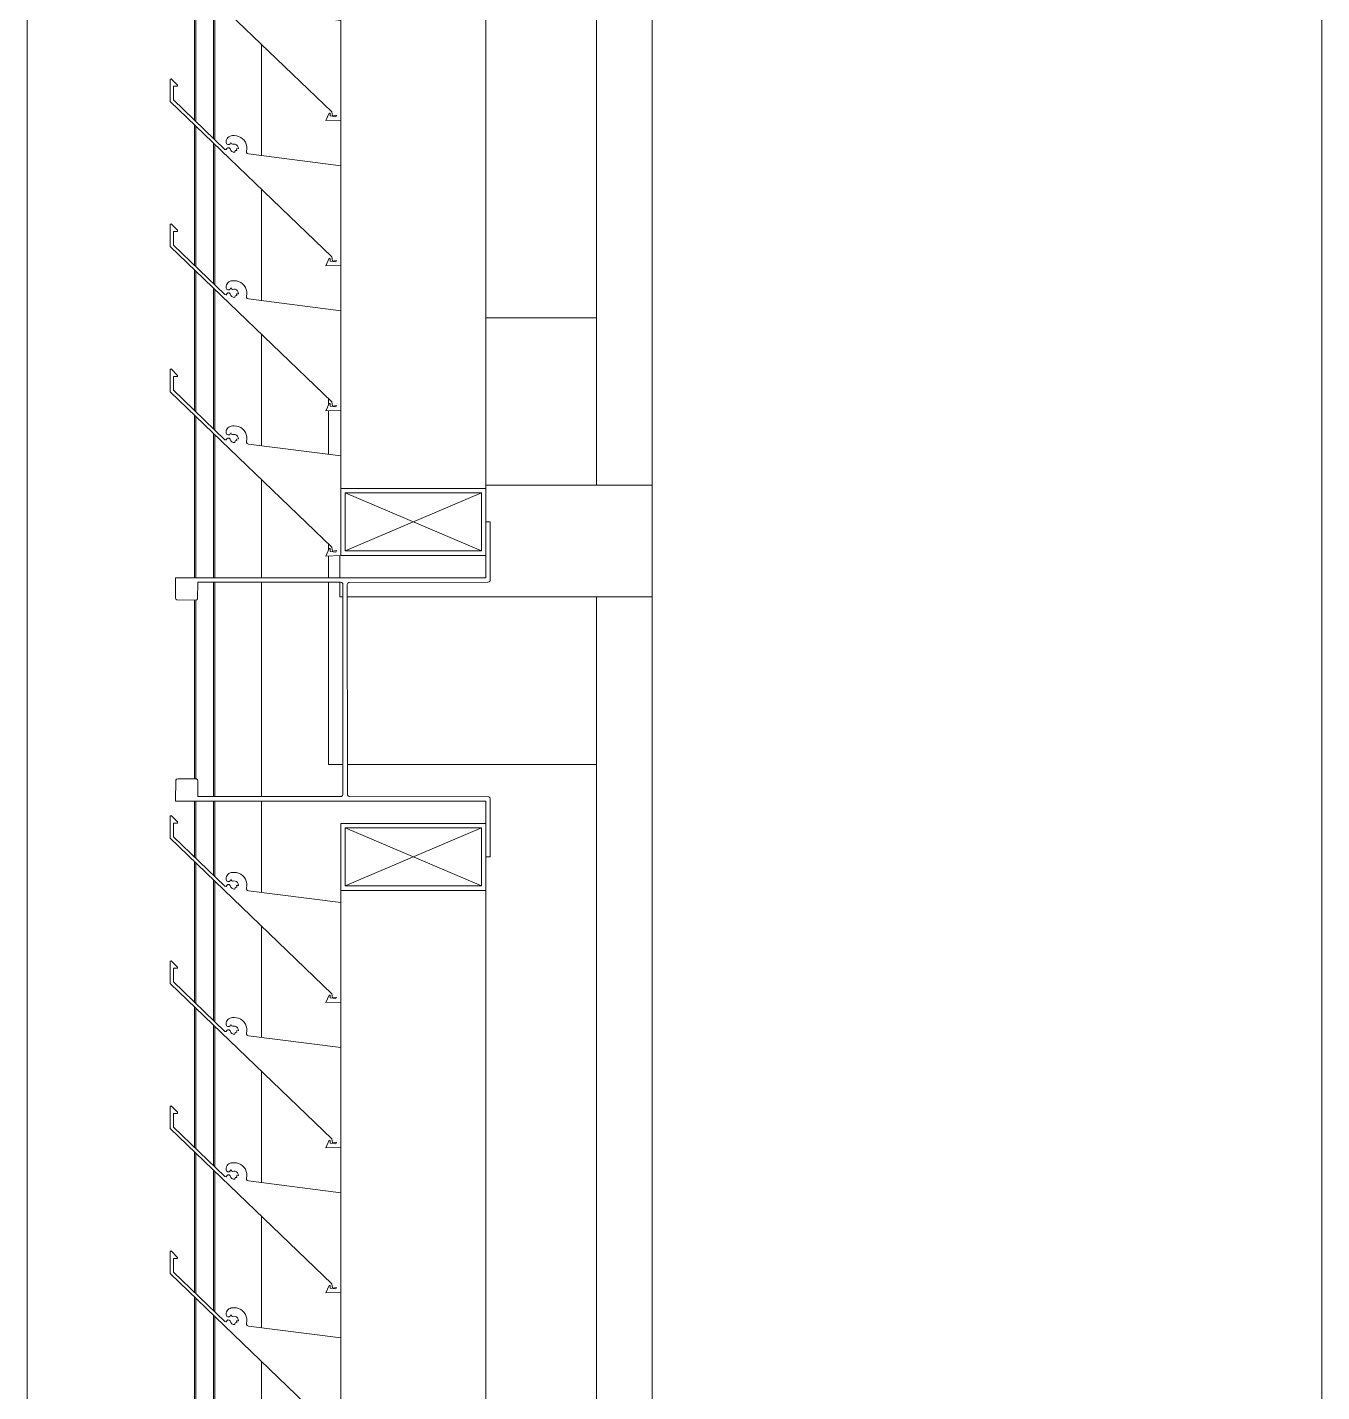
# Model space of a CAD drawing. Header units: millimetres. Extents: x -220592 to 404889, y -217665 to 38245.
# Drawn here: x 7563.93 to 7569.73, y -48119.7 to -48113.59 of the extents above; entities that cross this region are included whole.
import ezdxf

# ---------------------------------------------------------------- set-up
doc = ezdxf.new("R2010")
doc.units = ezdxf.units.MM
doc.linetypes.add('XKITLINE00', pattern=[0])
doc.layers.add('000 - 0_HIDE_OBJ_FRAMING_DEF_SUB_1', color=7, linetype='Continuous')
doc.layers.add('Part', color=7, linetype='Continuous', lineweight=0)

# ---------------------------------------------------------------- blocks, each defined once
blk = doc.blocks.new('*A13531')
at = {"layer": '000 - 0_HIDE_OBJ_FRAMING_DEF_SUB_1', "color": 7, "linetype": 'XKITLINE00', "lineweight": 0}
for p, q in [((-170.913334, 67.570805), (-170.913334, 99.680387)), ((-167.913334, 70.570805), (-167.913334, 99.420018))]:
    blk.add_line(p, q, dxfattribs=at)
blk = doc.blocks.new('*A13544')
at = {"layer": '000 - 0_HIDE_OBJ_FRAMING_DEF_SUB_1', "color": 7, "linetype": 'XKITLINE00', "lineweight": 0}
for p, q in [((-173.697937, 100.088511), (-173.697937, 100.188511)), ((-173.633058, 100.088511), (-173.633058, 100.188511)), ((-173.562852, 100.088511), (-173.562852, 100.188511)), ((-172.87913, 100.024479), (-172.87913, 100.188511)), ((-172.873025, 100.018628), (-172.873025, 100.188511)), ((-173.713199, 87.288511), (-173.713199, 100.088511)), ((-173.713199, 100.088511), (-172.967818, 100.088511)), ((-172.964598, 99.456391), (-172.964598, 100.08542)), ((-172.958493, 99.45054), (-172.958493, 100.079558)), ((-172.87913, 99.374479), (-172.87913, 100.003355)), ((-172.873025, 99.368628), (-172.873025, 99.997493)), ((-172.964598, 98.806391), (-172.964598, 99.43542)), ((-172.958493, 98.80054), (-172.958493, 99.429558)), ((-172.87913, 98.724479), (-172.87913, 99.353355)), ((-172.873025, 98.718628), (-172.873025, 99.347493)), ((-172.964598, 98.156391), (-172.964598, 98.78542)), ((-172.958493, 98.15054), (-172.958493, 98.779558)), ((-172.87913, 98.074479), (-172.87913, 98.703355)), ((-172.873025, 98.068628), (-172.873025, 98.697493)), ((-172.964598, 97.506391), (-172.964598, 98.13542)), ((-172.958493, 97.50054), (-172.958493, 98.129558)), ((-172.87913, 97.424479), (-172.87913, 98.053355)), ((-172.873025, 97.418628), (-172.873025, 98.047493)), ((-172.964598, 96.856391), (-172.964598, 97.48542)), ((-172.958493, 96.85054), (-172.958493, 97.479558)), ((-172.87913, 96.774479), (-172.87913, 97.403355)), ((-172.873025, 96.768628), (-172.873025, 97.397493)), ((-172.964598, 96.206391), (-172.964598, 96.83542)), ((-172.958493, 96.20054), (-172.958493, 96.829558)), ((-172.87913, 96.124479), (-172.87913, 96.753355)), ((-172.873025, 96.118628), (-172.873025, 96.747493)), ((-172.964598, 95.556391), (-172.964598, 96.18542)), ((-172.958493, 95.55054), (-172.958493, 96.179558)), ((-172.87913, 95.474479), (-172.87913, 96.103355)), ((-172.873025, 95.468628), (-172.873025, 96.097493)), ((-172.964598, 94.906391), (-172.964598, 95.53542)), ((-172.958493, 94.90054), (-172.958493, 95.529558)), ((-172.87913, 94.824479), (-172.87913, 95.453355)), ((-172.873025, 94.818628), (-172.873025, 95.447493)), ((-172.964598, 94.156152), (-172.964598, 94.88542)), ((-172.958493, 94.156153), (-172.958493, 94.879558)), ((-172.87913, 94.156167), (-172.87913, 94.803355)), ((-172.873025, 94.156168), (-172.873025, 94.797493)), ((-172.87913, 93.176249), (-172.87913, 94.136167)), ((-172.873025, 93.176258), (-172.873025, 94.136168)), ((-172.964598, 93.255476), (-172.964598, 94.056201)), ((-172.958493, 93.255422), (-172.958493, 94.056147)), ((-172.964598, 92.906391), (-172.964598, 93.156152)), ((-172.958493, 92.90054), (-172.958493, 93.156153)), ((-172.87913, 92.824479), (-172.87913, 93.156167)), ((-172.873025, 92.818628), (-172.873025, 93.156168)), ((-172.964598, 92.256391), (-172.964598, 92.88542)), ((-172.958493, 92.25054), (-172.958493, 92.879558)), ((-172.87913, 92.174479), (-172.87913, 92.803355)), ((-172.873025, 92.168628), (-172.873025, 92.797493)), ((-172.964598, 91.606391), (-172.964598, 92.23542)), ((-172.958493, 91.60054), (-172.958493, 92.229558)), ((-172.87913, 91.524479), (-172.87913, 92.153355)), ((-172.873025, 91.518628), (-172.873025, 92.147493)), ((-172.964598, 90.956391), (-172.964598, 91.58542)), ((-172.958493, 90.95054), (-172.958493, 91.579558)), ((-172.87913, 90.874479), (-172.87913, 91.503355)), ((-172.873025, 90.868628), (-172.873025, 91.497493)), ((-172.964598, 90.306391), (-172.964598, 90.93542)), ((-172.958493, 90.30054), (-172.958493, 90.929558)), ((-172.87913, 90.224479), (-172.87913, 90.853355)), ((-172.873025, 90.218628), (-172.873025, 90.847493)), ((-172.964598, 89.656391), (-172.964598, 90.28542)), ((-172.958493, 89.65054), (-172.958493, 90.279558)), ((-172.87913, 89.574479), (-172.87913, 90.203355)), ((-172.873025, 89.568628), (-172.873025, 90.197493)), ((-172.964598, 89.006391), (-172.964598, 89.63542)), ((-172.958493, 89.00054), (-172.958493, 89.629558)), ((-172.87913, 88.924479), (-172.87913, 89.553355)), ((-172.873025, 88.918628), (-172.873025, 89.547493)), ((-172.964598, 88.356391), (-172.964598, 88.98542)), ((-172.958493, 88.35054), (-172.958493, 88.979558)), ((-172.87913, 88.274479), (-172.87913, 88.903355)), ((-172.873025, 88.268628), (-172.873025, 88.897493)), ((-172.964598, 87.706391), (-172.964598, 88.33542)), ((-172.958493, 87.70054), (-172.958493, 88.329558)), ((-172.87913, 87.624479), (-172.87913, 88.253355)), ((-172.873025, 87.618628), (-172.873025, 88.247493)), ((-172.964598, 87.288511), (-172.964598, 87.68542)), ((-172.958493, 87.288511), (-172.958493, 87.679558)), ((-172.87913, 87.188511), (-172.87913, 87.603355)), ((-172.873025, 87.188511), (-172.873025, 87.597493)), ((-172.958493, 87.288511), (-173.713199, 87.288511)), ((-173.697937, 87.188511), (-173.697937, 87.288511)), ((-173.633058, 87.188511), (-173.633058, 87.288511)), ((-173.562852, 87.188511), (-173.562852, 87.288511))]:
    blk.add_line(p, q, dxfattribs=at)
blk = doc.blocks.new('*A13545')
at = {"layer": 'Part', "color": 7, "linetype": 'XKITLINE00', "lineweight": 0}
for p, q in [((-171.658652, 99.730736), (-171.658652, 99.776161)), ((-171.658652, 99.603111), (-171.658652, 99.669023)), ((-171.658652, 94.556275), (-171.658652, 99.581115)), ((-172.308652, 99.251982), (-172.308652, 99.456279)), ((-172.308652, 98.601982), (-172.308652, 98.806279)), ((-172.308652, 97.951982), (-172.308652, 98.156279)), ((-172.308652, 97.301982), (-172.308652, 97.506279)), ((-172.308652, 96.651982), (-172.308652, 96.856279)), ((-172.308652, 96.001982), (-172.308652, 96.206279)), ((-172.308652, 95.351982), (-172.308652, 95.556279)), ((-172.308652, 94.701982), (-172.308652, 94.906279))]:
    blk.add_line(p, q, dxfattribs=at)
blk = doc.blocks.new('*A13720')
at = {"layer": 'Part', "color": 7, "linetype": 'XKITLINE00', "lineweight": 0}
for p, q in [((-171.163349, 94.570764), (-171.163349, 97.320764)), ((-172.663349, 96.047415), (-172.663349, 96.546167)), ((-172.663349, 95.397415), (-172.663349, 95.896167)), ((-172.663349, 94.747415), (-172.663349, 95.246167)), ((-172.663349, 94.156204), (-172.663349, 94.596167)), ((-172.663349, 93.176542), (-172.663349, 94.136204)), ((-171.163349, 87.188511), (-171.163349, 94.070764)), ((-172.663349, 92.747415), (-172.663349, 93.156204)), ((-172.663349, 92.097415), (-172.663349, 92.596167)), ((-172.663349, 91.447415), (-172.663349, 91.946167)), ((-172.663349, 90.797415), (-172.663349, 91.296167)), ((-172.663349, 90.147415), (-172.663349, 90.646167))]:
    blk.add_line(p, q, dxfattribs=at)
blk = doc.blocks.new('*A13721')
at = {"layer": 'Part', "color": 7, "linetype": 'XKITLINE00', "lineweight": 0}
for p, q in [((-173.072824, 95.089018), (-173.073377, 94.989867)), ((-173.068143, 95.091486), (-173.072824, 95.089018)), ((-173.039494, 95.062598), (-173.068143, 95.091486)), ((-173.058341, 94.996233), (-173.057999, 95.05758)), ((-173.057999, 95.05758), (-173.040579, 95.057677)), ((-173.040579, 95.057677), (-173.039494, 95.062598)), ((-173.073377, 94.989867), (-172.348255, 94.293621)), ((-172.827326, 94.774831), (-173.058341, 94.996233)), ((-172.822163, 94.812893), (-172.822659, 94.805123)), ((-172.822659, 94.805123), (-172.820019, 94.799649)), ((-172.820428, 94.818389), (-172.822163, 94.812893)), ((-172.817674, 94.823452), (-172.820428, 94.818389)), ((-172.820019, 94.799649), (-172.814875, 94.796412)), ((-172.814048, 94.78222), (-172.818512, 94.778366)), ((-172.814002, 94.827895), (-172.817674, 94.823452)), ((-172.814875, 94.796412), (-172.808797, 94.7964)), ((-172.808154, 94.782014), (-172.814048, 94.78222)), ((-172.809549, 94.831553), (-172.814002, 94.827895)), ((-172.804479, 94.834293), (-172.809549, 94.831553)), ((-172.808797, 94.7964), (-172.803641, 94.799618)), ((-172.803971, 94.777857), (-172.808154, 94.782014)), ((-172.798978, 94.836012), (-172.804479, 94.834293)), ((-172.803641, 94.799618), (-172.800699, 94.80509)), ((-172.800699, 94.80509), (-172.798669, 94.800109)), ((-172.79325, 94.836648), (-172.798978, 94.836012)), ((-172.798669, 94.800109), (-172.793858, 94.797702)), ((-172.793858, 94.797702), (-172.78794, 94.798607)), ((-172.786451, 94.836746), (-172.79325, 94.836648)), ((-172.78794, 94.798607), (-172.78144, 94.798263)), ((-172.776238, 94.835961), (-172.786451, 94.836746)), ((-172.78144, 94.798263), (-172.775472, 94.795665)), ((-172.766337, 94.833338), (-172.776238, 94.835961)), ((-172.775472, 94.795665), (-172.77079, 94.791143)), ((-172.77079, 94.791143), (-172.767988, 94.785269)), ((-172.767988, 94.785269), (-172.767418, 94.778785)), ((-172.757074, 94.828965), (-172.766337, 94.833338)), ((-172.748758, 94.822986), (-172.757074, 94.828965)), ((-172.741662, 94.8156), (-172.748758, 94.822986)), ((-172.736022, 94.80705), (-172.741662, 94.8156)), ((-172.732024, 94.79762), (-172.736022, 94.80705)), ((-172.729801, 94.787621), (-172.732024, 94.79762)), ((-172.729426, 94.777385), (-172.729801, 94.787621)), ((-172.822166, 94.773739), (-172.827326, 94.774831)), ((-172.818512, 94.778366), (-172.822166, 94.773739)), ((-172.800857, 94.770283), (-172.803971, 94.777857)), ((-172.79619, 94.765497), (-172.800857, 94.770283)), ((-172.790114, 94.762707), (-172.79619, 94.765497)), ((-172.783442, 94.762284), (-172.790114, 94.762707)), ((-172.78112, 94.769675), (-172.783442, 94.762284)), ((-172.773955, 94.770619), (-172.78112, 94.769675)), ((-172.767418, 94.778785), (-172.775124, 94.777679)), ((-172.775124, 94.777679), (-172.773955, 94.770619)), ((-172.730912, 94.767251), (-172.729426, 94.777385)), ((-172.730672, 94.761728), (-172.730912, 94.767251)), ((-172.727536, 94.757177), (-172.730672, 94.761728)), ((-172.722461, 94.754987), (-172.727536, 94.757177)), ((-172.308455, 94.701957), (-172.722461, 94.754987)), ((-172.308462, 94.256287), (-172.308455, 94.701957)), ((-172.348255, 94.293621), (-172.345358, 94.275078)), ((-172.360613, 94.287152), (-172.376148, 94.253665)), ((-172.376148, 94.253665), (-172.308462, 94.256287)), ((-172.35549, 94.28674), (-172.360613, 94.287152)), ((-172.355361, 94.274549), (-172.35549, 94.28674)), ((-172.355361, 94.274549), (-172.330378, 94.271409)), ((-172.345358, 94.275078), (-172.328342, 94.277982)), ((-172.328342, 94.277982), (-172.330378, 94.271409))]:
    blk.add_line(p, q, dxfattribs=at)
blk = doc.blocks.new('*A13722')
at = {"layer": 'Part', "color": 7, "linetype": 'XKITLINE00', "lineweight": 0}
for p, q in [((-173.072824, 95.739018), (-173.073377, 95.639867)), ((-173.068143, 95.741486), (-173.072824, 95.739018)), ((-173.039494, 95.712598), (-173.068143, 95.741486)), ((-173.058341, 95.646233), (-173.057999, 95.70758)), ((-173.057999, 95.70758), (-173.040579, 95.707677)), ((-173.040579, 95.707677), (-173.039494, 95.712598)), ((-173.073377, 95.639867), (-172.348255, 94.943621)), ((-172.827326, 95.424831), (-173.058341, 95.646233)), ((-172.822163, 95.462893), (-172.822659, 95.455123)), ((-172.822659, 95.455123), (-172.820019, 95.449649)), ((-172.820428, 95.468389), (-172.822163, 95.462893)), ((-172.817674, 95.473452), (-172.820428, 95.468389)), ((-172.814002, 95.477895), (-172.817674, 95.473452)), ((-172.809549, 95.481553), (-172.814002, 95.477895)), ((-172.804479, 95.484293), (-172.809549, 95.481553)), ((-172.798978, 95.486012), (-172.804479, 95.484293)), ((-172.803641, 95.449618), (-172.800699, 95.45509)), ((-172.800699, 95.45509), (-172.798669, 95.450109)), ((-172.79325, 95.486648), (-172.798978, 95.486012)), ((-172.786451, 95.486746), (-172.79325, 95.486648)), ((-172.776238, 95.485961), (-172.786451, 95.486746)), ((-172.766337, 95.483338), (-172.776238, 95.485961)), ((-172.757074, 95.478965), (-172.766337, 95.483338)), ((-172.748758, 95.472986), (-172.757074, 95.478965)), ((-172.741662, 95.4656), (-172.748758, 95.472986)), ((-172.736022, 95.45705), (-172.741662, 95.4656)), ((-172.732024, 95.44762), (-172.736022, 95.45705)), ((-172.822166, 95.423739), (-172.827326, 95.424831)), ((-172.818512, 95.428366), (-172.822166, 95.423739)), ((-172.820019, 95.449649), (-172.814875, 95.446412)), ((-172.814048, 95.43222), (-172.818512, 95.428366)), ((-172.814875, 95.446412), (-172.808797, 95.4464)), ((-172.808154, 95.432014), (-172.814048, 95.43222)), ((-172.808797, 95.4464), (-172.803641, 95.449618)), ((-172.803971, 95.427857), (-172.808154, 95.432014)), ((-172.800857, 95.420283), (-172.803971, 95.427857)), ((-172.79619, 95.415497), (-172.800857, 95.420283)), ((-172.798669, 95.450109), (-172.793858, 95.447702)), ((-172.790114, 95.412707), (-172.79619, 95.415497)), ((-172.793858, 95.447702), (-172.78794, 95.448607)), ((-172.783442, 95.412284), (-172.790114, 95.412707)), ((-172.78794, 95.448607), (-172.78144, 95.448263)), ((-172.78112, 95.419675), (-172.783442, 95.412284)), ((-172.78144, 95.448263), (-172.775472, 95.445665)), ((-172.773955, 95.420619), (-172.78112, 95.419675)), ((-172.775472, 95.445665), (-172.77079, 95.441143)), ((-172.767418, 95.428785), (-172.775124, 95.427679)), ((-172.775124, 95.427679), (-172.773955, 95.420619)), ((-172.77079, 95.441143), (-172.767988, 95.435269)), ((-172.767988, 95.435269), (-172.767418, 95.428785)), ((-172.729801, 95.437621), (-172.732024, 95.44762)), ((-172.730912, 95.417251), (-172.729426, 95.427385)), ((-172.730672, 95.411728), (-172.730912, 95.417251)), ((-172.727536, 95.407177), (-172.730672, 95.411728)), ((-172.729426, 95.427385), (-172.729801, 95.437621)), ((-172.722461, 95.404987), (-172.727536, 95.407177)), ((-172.308455, 95.351957), (-172.722461, 95.404987)), ((-172.308462, 94.906287), (-172.308455, 95.351957)), ((-172.360613, 94.937152), (-172.376148, 94.903665)), ((-172.376148, 94.903665), (-172.308462, 94.906287)), ((-172.35549, 94.93674), (-172.360613, 94.937152)), ((-172.355361, 94.924549), (-172.35549, 94.93674)), ((-172.355361, 94.924549), (-172.330378, 94.921409)), ((-172.348255, 94.943621), (-172.345358, 94.925078)), ((-172.345358, 94.925078), (-172.328342, 94.927982)), ((-172.328342, 94.927982), (-172.330378, 94.921409))]:
    blk.add_line(p, q, dxfattribs=at)
blk = doc.blocks.new('*A13723')
at = {"layer": 'Part', "color": 7, "linetype": 'XKITLINE00', "lineweight": 0}
for p, q in [((-173.072824, 96.389018), (-173.073377, 96.289867)), ((-173.068143, 96.391486), (-173.072824, 96.389018)), ((-173.039494, 96.362598), (-173.068143, 96.391486)), ((-173.058341, 96.296233), (-173.057999, 96.35758)), ((-173.057999, 96.35758), (-173.040579, 96.357677)), ((-173.040579, 96.357677), (-173.039494, 96.362598)), ((-173.073377, 96.289867), (-172.348255, 95.593621)), ((-172.827326, 96.074831), (-173.058341, 96.296233)), ((-172.814002, 96.127895), (-172.817674, 96.123452)), ((-172.809549, 96.131553), (-172.814002, 96.127895)), ((-172.804479, 96.134293), (-172.809549, 96.131553)), ((-172.798978, 96.136012), (-172.804479, 96.134293)), ((-172.79325, 96.136648), (-172.798978, 96.136012)), ((-172.786451, 96.136746), (-172.79325, 96.136648)), ((-172.776238, 96.135961), (-172.786451, 96.136746)), ((-172.766337, 96.133338), (-172.776238, 96.135961)), ((-172.757074, 96.128965), (-172.766337, 96.133338)), ((-172.748758, 96.122986), (-172.757074, 96.128965)), ((-172.822166, 96.073739), (-172.827326, 96.074831)), ((-172.822163, 96.112893), (-172.822659, 96.105123)), ((-172.822659, 96.105123), (-172.820019, 96.099649)), ((-172.818512, 96.078366), (-172.822166, 96.073739)), ((-172.820428, 96.118389), (-172.822163, 96.112893)), ((-172.817674, 96.123452), (-172.820428, 96.118389)), ((-172.820019, 96.099649), (-172.814875, 96.096412)), ((-172.814048, 96.08222), (-172.818512, 96.078366)), ((-172.814875, 96.096412), (-172.808797, 96.0964)), ((-172.808154, 96.082014), (-172.814048, 96.08222)), ((-172.808797, 96.0964), (-172.803641, 96.099618)), ((-172.803971, 96.077857), (-172.808154, 96.082014)), ((-172.800857, 96.070283), (-172.803971, 96.077857)), ((-172.803641, 96.099618), (-172.800699, 96.10509)), ((-172.79619, 96.065497), (-172.800857, 96.070283)), ((-172.800699, 96.10509), (-172.798669, 96.100109)), ((-172.798669, 96.100109), (-172.793858, 96.097702)), ((-172.790114, 96.062707), (-172.79619, 96.065497)), ((-172.793858, 96.097702), (-172.78794, 96.098607)), ((-172.78794, 96.098607), (-172.78144, 96.098263)), ((-172.78112, 96.069675), (-172.783442, 96.062284)), ((-172.78144, 96.098263), (-172.775472, 96.095665)), ((-172.773955, 96.070619), (-172.78112, 96.069675)), ((-172.775472, 96.095665), (-172.77079, 96.091143)), ((-172.767418, 96.078785), (-172.775124, 96.077679)), ((-172.775124, 96.077679), (-172.773955, 96.070619)), ((-172.77079, 96.091143), (-172.767988, 96.085269)), ((-172.767988, 96.085269), (-172.767418, 96.078785)), ((-172.741662, 96.1156), (-172.748758, 96.122986)), ((-172.736022, 96.10705), (-172.741662, 96.1156)), ((-172.732024, 96.09762), (-172.736022, 96.10705)), ((-172.729801, 96.087621), (-172.732024, 96.09762)), ((-172.730912, 96.067251), (-172.729426, 96.077385)), ((-172.730672, 96.061728), (-172.730912, 96.067251)), ((-172.729426, 96.077385), (-172.729801, 96.087621)), ((-172.783442, 96.062284), (-172.790114, 96.062707)), ((-172.727536, 96.057177), (-172.730672, 96.061728)), ((-172.722461, 96.054987), (-172.727536, 96.057177)), ((-172.308455, 96.001957), (-172.722461, 96.054987)), ((-172.308462, 95.556287), (-172.308455, 96.001957)), ((-172.360613, 95.587152), (-172.376148, 95.553665)), ((-172.35549, 95.58674), (-172.360613, 95.587152)), ((-172.355361, 95.574549), (-172.35549, 95.58674)), ((-172.355361, 95.574549), (-172.330378, 95.571409)), ((-172.348255, 95.593621), (-172.345358, 95.575078)), ((-172.345358, 95.575078), (-172.328342, 95.577982)), ((-172.328342, 95.577982), (-172.330378, 95.571409)), ((-172.376148, 95.553665), (-172.308462, 95.556287))]:
    blk.add_line(p, q, dxfattribs=at)
blk = doc.blocks.new('*A13724')
at = {"layer": 'Part', "color": 7, "linetype": 'XKITLINE00', "lineweight": 0}
for p, q in [((-173.068143, 97.041486), (-173.072824, 97.039018)), ((-173.039494, 97.012598), (-173.068143, 97.041486)), ((-173.072824, 97.039018), (-173.073377, 96.939867)), ((-173.058341, 96.946233), (-173.057999, 97.00758)), ((-173.057999, 97.00758), (-173.040579, 97.007677)), ((-173.040579, 97.007677), (-173.039494, 97.012598)), ((-173.073377, 96.939867), (-172.348255, 96.243621)), ((-172.827326, 96.724831), (-173.058341, 96.946233)), ((-172.822163, 96.762893), (-172.822659, 96.755123)), ((-172.822659, 96.755123), (-172.820019, 96.749649)), ((-172.820428, 96.768389), (-172.822163, 96.762893)), ((-172.817674, 96.773452), (-172.820428, 96.768389)), ((-172.820019, 96.749649), (-172.814875, 96.746412)), ((-172.814002, 96.777895), (-172.817674, 96.773452)), ((-172.814875, 96.746412), (-172.808797, 96.7464)), ((-172.809549, 96.781553), (-172.814002, 96.777895)), ((-172.804479, 96.784293), (-172.809549, 96.781553)), ((-172.808797, 96.7464), (-172.803641, 96.749618)), ((-172.798978, 96.786012), (-172.804479, 96.784293)), ((-172.803641, 96.749618), (-172.800699, 96.75509)), ((-172.800699, 96.75509), (-172.798669, 96.750109)), ((-172.79325, 96.786648), (-172.798978, 96.786012)), ((-172.798669, 96.750109), (-172.793858, 96.747702)), ((-172.793858, 96.747702), (-172.78794, 96.748607)), ((-172.786451, 96.786746), (-172.79325, 96.786648)), ((-172.78794, 96.748607), (-172.78144, 96.748263)), ((-172.776238, 96.785961), (-172.786451, 96.786746)), ((-172.78144, 96.748263), (-172.775472, 96.745665)), ((-172.766337, 96.783338), (-172.776238, 96.785961)), ((-172.775472, 96.745665), (-172.77079, 96.741143)), ((-172.77079, 96.741143), (-172.767988, 96.735269)), ((-172.767988, 96.735269), (-172.767418, 96.728785)), ((-172.757074, 96.778965), (-172.766337, 96.783338)), ((-172.748758, 96.772986), (-172.757074, 96.778965)), ((-172.741662, 96.7656), (-172.748758, 96.772986)), ((-172.736022, 96.75705), (-172.741662, 96.7656)), ((-172.732024, 96.74762), (-172.736022, 96.75705)), ((-172.729801, 96.737621), (-172.732024, 96.74762)), ((-172.729426, 96.727385), (-172.729801, 96.737621)), ((-172.822166, 96.723739), (-172.827326, 96.724831)), ((-172.818512, 96.728366), (-172.822166, 96.723739)), ((-172.814048, 96.73222), (-172.818512, 96.728366)), ((-172.808154, 96.732014), (-172.814048, 96.73222)), ((-172.803971, 96.727857), (-172.808154, 96.732014)), ((-172.800857, 96.720283), (-172.803971, 96.727857)), ((-172.79619, 96.715497), (-172.800857, 96.720283)), ((-172.790114, 96.712707), (-172.79619, 96.715497)), ((-172.783442, 96.712284), (-172.790114, 96.712707)), ((-172.78112, 96.719675), (-172.783442, 96.712284)), ((-172.773955, 96.720619), (-172.78112, 96.719675)), ((-172.767418, 96.728785), (-172.775124, 96.727679)), ((-172.775124, 96.727679), (-172.773955, 96.720619)), ((-172.730912, 96.717251), (-172.729426, 96.727385)), ((-172.730672, 96.711728), (-172.730912, 96.717251)), ((-172.727536, 96.707177), (-172.730672, 96.711728)), ((-172.722461, 96.704987), (-172.727536, 96.707177)), ((-172.308455, 96.651957), (-172.722461, 96.704987)), ((-172.308462, 96.206287), (-172.308455, 96.651957)), ((-172.360613, 96.237152), (-172.376148, 96.203665)), ((-172.376148, 96.203665), (-172.308462, 96.206287)), ((-172.35549, 96.23674), (-172.360613, 96.237152)), ((-172.355361, 96.224549), (-172.35549, 96.23674)), ((-172.355361, 96.224549), (-172.330378, 96.221409)), ((-172.348255, 96.243621), (-172.345358, 96.225078)), ((-172.345358, 96.225078), (-172.328342, 96.227982)), ((-172.328342, 96.227982), (-172.330378, 96.221409))]:
    blk.add_line(p, q, dxfattribs=at)
blk = doc.blocks.new('*A13728')
at = {"layer": 'Part', "color": 7, "linetype": 'XKITLINE00', "lineweight": 0}
for p, q in [((-172.308652, 94.256275), (-172.308652, 94.556275)), ((-171.658652, 94.556275), (-172.308652, 94.556275)), ((-172.288652, 94.276275), (-171.678652, 94.536275)), ((-172.288652, 94.536275), (-171.678652, 94.276275)), ((-172.288652, 94.276275), (-172.288652, 94.536275)), ((-172.288652, 94.536275), (-171.678652, 94.536275)), ((-171.678652, 94.536275), (-171.678652, 94.276275)), ((-171.658652, 94.256275), (-171.658652, 94.556275)), ((-172.308652, 94.256275), (-171.658652, 94.256275)), ((-171.678652, 94.276275), (-172.288652, 94.276275))]:
    blk.add_line(p, q, dxfattribs=at)
blk = doc.blocks.new('*A13746')
at = {"layer": 'Part', "color": 7, "linetype": 'XKITLINE00', "lineweight": 0}
for p, q in [((-173.072824, 91.139018), (-173.073377, 91.039867)), ((-173.068143, 91.141486), (-173.072824, 91.139018)), ((-173.039494, 91.112598), (-173.068143, 91.141486)), ((-173.058341, 91.046233), (-173.057999, 91.10758)), ((-173.057999, 91.10758), (-173.040579, 91.107677)), ((-173.040579, 91.107677), (-173.039494, 91.112598)), ((-173.073377, 91.039867), (-172.348255, 90.343621)), ((-172.827326, 90.824831), (-173.058341, 91.046233)), ((-172.817674, 90.873452), (-172.820428, 90.868389)), ((-172.814002, 90.877895), (-172.817674, 90.873452)), ((-172.809549, 90.881553), (-172.814002, 90.877895)), ((-172.804479, 90.884293), (-172.809549, 90.881553)), ((-172.798978, 90.886012), (-172.804479, 90.884293)), ((-172.79325, 90.886648), (-172.798978, 90.886012)), ((-172.786451, 90.886746), (-172.79325, 90.886648)), ((-172.776238, 90.885961), (-172.786451, 90.886746)), ((-172.766337, 90.883338), (-172.776238, 90.885961)), ((-172.757074, 90.878965), (-172.766337, 90.883338)), ((-172.748758, 90.872986), (-172.757074, 90.878965)), ((-172.741662, 90.8656), (-172.748758, 90.872986)), ((-172.822166, 90.823739), (-172.827326, 90.824831)), ((-172.822163, 90.862893), (-172.822659, 90.855123)), ((-172.822659, 90.855123), (-172.820019, 90.849649)), ((-172.818512, 90.828366), (-172.822166, 90.823739)), ((-172.820428, 90.868389), (-172.822163, 90.862893)), ((-172.820019, 90.849649), (-172.814875, 90.846412)), ((-172.814048, 90.83222), (-172.818512, 90.828366)), ((-172.814875, 90.846412), (-172.808797, 90.8464)), ((-172.808154, 90.832014), (-172.814048, 90.83222)), ((-172.808797, 90.8464), (-172.803641, 90.849618)), ((-172.803971, 90.827857), (-172.808154, 90.832014)), ((-172.800857, 90.820283), (-172.803971, 90.827857)), ((-172.803641, 90.849618), (-172.800699, 90.85509)), ((-172.79619, 90.815497), (-172.800857, 90.820283)), ((-172.800699, 90.85509), (-172.798669, 90.850109)), ((-172.798669, 90.850109), (-172.793858, 90.847702)), ((-172.790114, 90.812707), (-172.79619, 90.815497)), ((-172.793858, 90.847702), (-172.78794, 90.848607)), ((-172.783442, 90.812284), (-172.790114, 90.812707)), ((-172.78794, 90.848607), (-172.78144, 90.848263)), ((-172.78112, 90.819675), (-172.783442, 90.812284)), ((-172.78144, 90.848263), (-172.775472, 90.845665)), ((-172.773955, 90.820619), (-172.78112, 90.819675)), ((-172.775472, 90.845665), (-172.77079, 90.841143)), ((-172.767418, 90.828785), (-172.775124, 90.827679)), ((-172.775124, 90.827679), (-172.773955, 90.820619)), ((-172.77079, 90.841143), (-172.767988, 90.835269)), ((-172.767988, 90.835269), (-172.767418, 90.828785)), ((-172.736022, 90.85705), (-172.741662, 90.8656)), ((-172.732024, 90.84762), (-172.736022, 90.85705)), ((-172.729801, 90.837621), (-172.732024, 90.84762)), ((-172.730912, 90.817251), (-172.729426, 90.827385)), ((-172.730672, 90.811728), (-172.730912, 90.817251)), ((-172.727536, 90.807177), (-172.730672, 90.811728)), ((-172.729426, 90.827385), (-172.729801, 90.837621)), ((-172.722461, 90.804987), (-172.727536, 90.807177)), ((-172.308455, 90.751957), (-172.722461, 90.804987)), ((-172.308462, 90.306287), (-172.308455, 90.751957)), ((-172.360613, 90.337152), (-172.376148, 90.303665)), ((-172.35549, 90.33674), (-172.360613, 90.337152)), ((-172.355361, 90.324549), (-172.35549, 90.33674)), ((-172.355361, 90.324549), (-172.330378, 90.321409)), ((-172.348255, 90.343621), (-172.345358, 90.325078)), ((-172.345358, 90.325078), (-172.328342, 90.327982)), ((-172.328342, 90.327982), (-172.330378, 90.321409)), ((-172.376148, 90.303665), (-172.308462, 90.306287))]:
    blk.add_line(p, q, dxfattribs=at)
blk = doc.blocks.new('*A13747')
at = {"layer": 'Part', "color": 7, "linetype": 'XKITLINE00', "lineweight": 0}
for p, q in [((-173.072824, 91.789018), (-173.073377, 91.689867)), ((-173.068143, 91.791486), (-173.072824, 91.789018)), ((-173.039494, 91.762598), (-173.068143, 91.791486)), ((-173.058341, 91.696233), (-173.057999, 91.75758)), ((-173.057999, 91.75758), (-173.040579, 91.757677)), ((-173.040579, 91.757677), (-173.039494, 91.762598)), ((-173.073377, 91.689867), (-172.348255, 90.993621)), ((-172.827326, 91.474831), (-173.058341, 91.696233)), ((-172.822163, 91.512893), (-172.822659, 91.505123)), ((-172.822659, 91.505123), (-172.820019, 91.499649)), ((-172.820428, 91.518389), (-172.822163, 91.512893)), ((-172.817674, 91.523452), (-172.820428, 91.518389)), ((-172.820019, 91.499649), (-172.814875, 91.496412)), ((-172.814048, 91.48222), (-172.818512, 91.478366)), ((-172.814002, 91.527895), (-172.817674, 91.523452)), ((-172.814875, 91.496412), (-172.808797, 91.4964)), ((-172.808154, 91.482014), (-172.814048, 91.48222)), ((-172.809549, 91.531553), (-172.814002, 91.527895)), ((-172.804479, 91.534293), (-172.809549, 91.531553)), ((-172.808797, 91.4964), (-172.803641, 91.499618)), ((-172.803971, 91.477857), (-172.808154, 91.482014)), ((-172.798978, 91.536012), (-172.804479, 91.534293)), ((-172.803641, 91.499618), (-172.800699, 91.50509)), ((-172.800699, 91.50509), (-172.798669, 91.500109)), ((-172.79325, 91.536648), (-172.798978, 91.536012)), ((-172.798669, 91.500109), (-172.793858, 91.497702)), ((-172.793858, 91.497702), (-172.78794, 91.498607)), ((-172.786451, 91.536746), (-172.79325, 91.536648)), ((-172.78794, 91.498607), (-172.78144, 91.498263)), ((-172.776238, 91.535961), (-172.786451, 91.536746)), ((-172.78144, 91.498263), (-172.775472, 91.495665)), ((-172.766337, 91.533338), (-172.776238, 91.535961)), ((-172.775472, 91.495665), (-172.77079, 91.491143)), ((-172.77079, 91.491143), (-172.767988, 91.485269)), ((-172.767988, 91.485269), (-172.767418, 91.478785)), ((-172.757074, 91.528965), (-172.766337, 91.533338)), ((-172.748758, 91.522986), (-172.757074, 91.528965)), ((-172.741662, 91.5156), (-172.748758, 91.522986)), ((-172.736022, 91.50705), (-172.741662, 91.5156)), ((-172.732024, 91.49762), (-172.736022, 91.50705)), ((-172.729801, 91.487621), (-172.732024, 91.49762)), ((-172.729426, 91.477385), (-172.729801, 91.487621)), ((-172.822166, 91.473739), (-172.827326, 91.474831)), ((-172.818512, 91.478366), (-172.822166, 91.473739)), ((-172.800857, 91.470283), (-172.803971, 91.477857)), ((-172.79619, 91.465497), (-172.800857, 91.470283)), ((-172.790114, 91.462707), (-172.79619, 91.465497)), ((-172.783442, 91.462284), (-172.790114, 91.462707)), ((-172.78112, 91.469675), (-172.783442, 91.462284)), ((-172.773955, 91.470619), (-172.78112, 91.469675)), ((-172.767418, 91.478785), (-172.775124, 91.477679)), ((-172.775124, 91.477679), (-172.773955, 91.470619)), ((-172.730912, 91.467251), (-172.729426, 91.477385)), ((-172.730672, 91.461728), (-172.730912, 91.467251)), ((-172.727536, 91.457177), (-172.730672, 91.461728)), ((-172.722461, 91.454987), (-172.727536, 91.457177)), ((-172.308455, 91.401957), (-172.722461, 91.454987)), ((-172.308462, 90.956287), (-172.308455, 91.401957)), ((-172.348255, 90.993621), (-172.345358, 90.975078)), ((-172.360613, 90.987152), (-172.376148, 90.953665)), ((-172.376148, 90.953665), (-172.308462, 90.956287)), ((-172.35549, 90.98674), (-172.360613, 90.987152)), ((-172.355361, 90.974549), (-172.35549, 90.98674)), ((-172.355361, 90.974549), (-172.330378, 90.971409)), ((-172.345358, 90.975078), (-172.328342, 90.977982)), ((-172.328342, 90.977982), (-172.330378, 90.971409))]:
    blk.add_line(p, q, dxfattribs=at)
blk = doc.blocks.new('*A13748')
at = {"layer": 'Part', "color": 7, "linetype": 'XKITLINE00', "lineweight": 0}
for p, q in [((-173.072824, 92.439018), (-173.073377, 92.339867)), ((-173.068143, 92.441486), (-173.072824, 92.439018)), ((-173.039494, 92.412598), (-173.068143, 92.441486)), ((-173.058341, 92.346233), (-173.057999, 92.40758)), ((-173.057999, 92.40758), (-173.040579, 92.407677)), ((-173.040579, 92.407677), (-173.039494, 92.412598)), ((-173.073377, 92.339867), (-172.348255, 91.643621)), ((-172.827326, 92.124831), (-173.058341, 92.346233)), ((-172.822163, 92.162893), (-172.822659, 92.155123)), ((-172.822659, 92.155123), (-172.820019, 92.149649)), ((-172.820428, 92.168389), (-172.822163, 92.162893)), ((-172.817674, 92.173452), (-172.820428, 92.168389)), ((-172.814002, 92.177895), (-172.817674, 92.173452)), ((-172.809549, 92.181553), (-172.814002, 92.177895)), ((-172.804479, 92.184293), (-172.809549, 92.181553)), ((-172.798978, 92.186012), (-172.804479, 92.184293)), ((-172.803641, 92.149618), (-172.800699, 92.15509)), ((-172.800699, 92.15509), (-172.798669, 92.150109)), ((-172.79325, 92.186648), (-172.798978, 92.186012)), ((-172.786451, 92.186746), (-172.79325, 92.186648)), ((-172.776238, 92.185961), (-172.786451, 92.186746)), ((-172.766337, 92.183338), (-172.776238, 92.185961)), ((-172.757074, 92.178965), (-172.766337, 92.183338)), ((-172.748758, 92.172986), (-172.757074, 92.178965)), ((-172.741662, 92.1656), (-172.748758, 92.172986)), ((-172.736022, 92.15705), (-172.741662, 92.1656)), ((-172.732024, 92.14762), (-172.736022, 92.15705)), ((-172.822166, 92.123739), (-172.827326, 92.124831)), ((-172.818512, 92.128366), (-172.822166, 92.123739)), ((-172.820019, 92.149649), (-172.814875, 92.146412)), ((-172.814048, 92.13222), (-172.818512, 92.128366)), ((-172.814875, 92.146412), (-172.808797, 92.1464)), ((-172.808154, 92.132014), (-172.814048, 92.13222)), ((-172.808797, 92.1464), (-172.803641, 92.149618)), ((-172.803971, 92.127857), (-172.808154, 92.132014)), ((-172.800857, 92.120283), (-172.803971, 92.127857)), ((-172.79619, 92.115497), (-172.800857, 92.120283)), ((-172.798669, 92.150109), (-172.793858, 92.147702)), ((-172.790114, 92.112707), (-172.79619, 92.115497)), ((-172.793858, 92.147702), (-172.78794, 92.148607)), ((-172.783442, 92.112284), (-172.790114, 92.112707)), ((-172.78794, 92.148607), (-172.78144, 92.148263)), ((-172.78112, 92.119675), (-172.783442, 92.112284)), ((-172.78144, 92.148263), (-172.775472, 92.145665)), ((-172.773955, 92.120619), (-172.78112, 92.119675)), ((-172.775472, 92.145665), (-172.77079, 92.141143)), ((-172.767418, 92.128785), (-172.775124, 92.127679)), ((-172.775124, 92.127679), (-172.773955, 92.120619)), ((-172.77079, 92.141143), (-172.767988, 92.135269)), ((-172.767988, 92.135269), (-172.767418, 92.128785)), ((-172.729801, 92.137621), (-172.732024, 92.14762)), ((-172.730912, 92.117251), (-172.729426, 92.127385)), ((-172.730672, 92.111728), (-172.730912, 92.117251)), ((-172.727536, 92.107177), (-172.730672, 92.111728)), ((-172.729426, 92.127385), (-172.729801, 92.137621)), ((-172.722461, 92.104987), (-172.727536, 92.107177)), ((-172.308455, 92.051957), (-172.722461, 92.104987)), ((-172.308462, 91.606287), (-172.308455, 92.051957)), ((-172.360613, 91.637152), (-172.376148, 91.603665)), ((-172.376148, 91.603665), (-172.308462, 91.606287)), ((-172.35549, 91.63674), (-172.360613, 91.637152)), ((-172.355361, 91.624549), (-172.35549, 91.63674)), ((-172.355361, 91.624549), (-172.330378, 91.621409)), ((-172.348255, 91.643621), (-172.345358, 91.625078)), ((-172.345358, 91.625078), (-172.328342, 91.627982)), ((-172.328342, 91.627982), (-172.330378, 91.621409))]:
    blk.add_line(p, q, dxfattribs=at)
blk = doc.blocks.new('*A13749')
at = {"layer": 'Part', "color": 7, "linetype": 'XKITLINE00', "lineweight": 0}
for p, q in [((-173.072824, 93.089018), (-173.073377, 92.989867)), ((-173.068143, 93.091486), (-173.072824, 93.089018)), ((-173.039494, 93.062598), (-173.068143, 93.091486)), ((-173.058341, 92.996233), (-173.057999, 93.05758)), ((-173.057999, 93.05758), (-173.040579, 93.057677)), ((-173.040579, 93.057677), (-173.039494, 93.062598)), ((-173.073377, 92.989867), (-172.348255, 92.293621)), ((-172.827326, 92.774831), (-173.058341, 92.996233)), ((-172.814002, 92.827895), (-172.817674, 92.823452)), ((-172.809549, 92.831553), (-172.814002, 92.827895)), ((-172.804479, 92.834293), (-172.809549, 92.831553)), ((-172.798978, 92.836012), (-172.804479, 92.834293)), ((-172.79325, 92.836648), (-172.798978, 92.836012)), ((-172.786451, 92.836746), (-172.79325, 92.836648)), ((-172.776238, 92.835961), (-172.786451, 92.836746)), ((-172.766337, 92.833338), (-172.776238, 92.835961)), ((-172.757074, 92.828965), (-172.766337, 92.833338)), ((-172.748758, 92.822986), (-172.757074, 92.828965)), ((-172.822166, 92.773739), (-172.827326, 92.774831)), ((-172.822163, 92.812893), (-172.822659, 92.805123)), ((-172.822659, 92.805123), (-172.820019, 92.799649)), ((-172.818512, 92.778366), (-172.822166, 92.773739)), ((-172.820428, 92.818389), (-172.822163, 92.812893)), ((-172.817674, 92.823452), (-172.820428, 92.818389)), ((-172.820019, 92.799649), (-172.814875, 92.796412)), ((-172.814048, 92.78222), (-172.818512, 92.778366)), ((-172.814875, 92.796412), (-172.808797, 92.7964)), ((-172.808154, 92.782014), (-172.814048, 92.78222)), ((-172.808797, 92.7964), (-172.803641, 92.799618)), ((-172.803971, 92.777857), (-172.808154, 92.782014)), ((-172.800857, 92.770283), (-172.803971, 92.777857)), ((-172.803641, 92.799618), (-172.800699, 92.80509)), ((-172.79619, 92.765497), (-172.800857, 92.770283)), ((-172.800699, 92.80509), (-172.798669, 92.800109)), ((-172.798669, 92.800109), (-172.793858, 92.797702)), ((-172.790114, 92.762707), (-172.79619, 92.765497)), ((-172.793858, 92.797702), (-172.78794, 92.798607)), ((-172.78794, 92.798607), (-172.78144, 92.798263)), ((-172.78112, 92.769675), (-172.783442, 92.762284)), ((-172.78144, 92.798263), (-172.775472, 92.795665)), ((-172.773955, 92.770619), (-172.78112, 92.769675)), ((-172.775472, 92.795665), (-172.77079, 92.791143)), ((-172.767418, 92.778785), (-172.775124, 92.777679)), ((-172.775124, 92.777679), (-172.773955, 92.770619)), ((-172.77079, 92.791143), (-172.767988, 92.785269)), ((-172.767988, 92.785269), (-172.767418, 92.778785)), ((-172.741662, 92.8156), (-172.748758, 92.822986)), ((-172.736022, 92.80705), (-172.741662, 92.8156)), ((-172.732024, 92.79762), (-172.736022, 92.80705)), ((-172.729801, 92.787621), (-172.732024, 92.79762)), ((-172.730912, 92.767251), (-172.729426, 92.777385)), ((-172.730672, 92.761728), (-172.730912, 92.767251)), ((-172.729426, 92.777385), (-172.729801, 92.787621)), ((-172.783442, 92.762284), (-172.790114, 92.762707)), ((-172.727536, 92.757177), (-172.730672, 92.761728)), ((-172.722461, 92.754987), (-172.727536, 92.757177)), ((-172.308455, 92.701957), (-172.722461, 92.754987)), ((-172.308462, 92.256287), (-172.308455, 92.701957)), ((-172.360613, 92.287152), (-172.376148, 92.253665)), ((-172.35549, 92.28674), (-172.360613, 92.287152)), ((-172.355361, 92.274549), (-172.35549, 92.28674)), ((-172.355361, 92.274549), (-172.330378, 92.271409)), ((-172.348255, 92.293621), (-172.345358, 92.275078)), ((-172.345358, 92.275078), (-172.328342, 92.277982)), ((-172.328342, 92.277982), (-172.330378, 92.271409)), ((-172.376148, 92.253665), (-172.308462, 92.256287))]:
    blk.add_line(p, q, dxfattribs=at)
blk = doc.blocks.new('*A13750')
at = {"layer": 'Part', "color": 7, "linetype": 'XKITLINE00', "lineweight": 0}
for p, q in [((-172.308652, 92.756161), (-172.308652, 93.056161)), ((-171.658652, 93.056161), (-172.308652, 93.056161)), ((-172.288652, 92.776161), (-171.678652, 93.036161)), ((-172.288652, 93.036161), (-171.678652, 92.776161)), ((-172.288652, 92.776161), (-172.288652, 93.036161)), ((-172.288652, 93.036161), (-171.678652, 93.036161)), ((-171.678652, 93.036161), (-171.678652, 92.776161)), ((-171.658652, 92.756161), (-171.658652, 93.056161)), ((-171.678652, 92.776161), (-172.288652, 92.776161)), ((-172.308652, 92.756161), (-171.658652, 92.756161))]:
    blk.add_line(p, q, dxfattribs=at)
blk = doc.blocks.new('*A13752')
at = {"layer": 'Part', "color": 7, "linetype": 'XKITLINE00', "lineweight": 0}
for p, q in [((-171.639199, 94.406383), (-171.659199, 94.40638)), ((-171.659199, 94.40638), (-171.659155, 94.15638)), ((-171.639914, 94.142556), (-171.639199, 94.406383)), ((-171.659155, 94.15638), (-173.049155, 94.156137)), ((-173.049155, 94.156137), (-173.049139, 94.066137)), ((-172.9499, 94.062328), (-172.949152, 94.136155)), ((-172.949152, 94.136155), (-172.309152, 94.136266)), ((-172.309152, 94.136266), (-172.303596, 94.134582)), ((-172.303596, 94.134582), (-172.299912, 94.130095)), ((-172.299912, 94.130095), (-172.298986, 93.186268)), ((-172.27915, 94.126272), (-172.277465, 94.131828)), ((-172.278986, 93.186272), (-172.27915, 94.126272)), ((-172.277465, 94.131828), (-172.272978, 94.135511)), ((-172.272978, 94.135511), (-171.649152, 94.136381)), ((-171.649152, 94.136381), (-171.643596, 94.138068)), ((-171.643596, 94.138068), (-171.639914, 94.142556)), ((-173.049139, 94.066137), (-173.047453, 94.060582)), ((-173.047453, 94.060582), (-173.042965, 94.056899)), ((-173.042965, 94.056899), (-172.959138, 94.056153)), ((-172.959138, 94.056153), (-172.953582, 94.057839)), ((-172.953582, 94.057839), (-172.9499, 94.062328)), ((-173.044553, 93.254453), (-173.048236, 93.249964)), ((-173.038998, 93.256139), (-173.044553, 93.254453)), ((-172.955171, 93.255392), (-173.038998, 93.256139)), ((-172.950682, 93.25171), (-172.955171, 93.255392)), ((-173.048236, 93.249964), (-173.04898, 93.156137)), ((-172.948996, 93.246155), (-172.950682, 93.25171)), ((-172.948984, 93.176155), (-172.948996, 93.246155)), ((-173.04898, 93.156137), (-171.658981, 93.15638)), ((-172.305157, 93.177028), (-172.948984, 93.176155)), ((-172.30067, 93.180712), (-172.305157, 93.177028)), ((-172.298986, 93.186268), (-172.30067, 93.180712)), ((-172.278224, 93.182445), (-172.278986, 93.186272)), ((-172.27454, 93.177958), (-172.278224, 93.182445)), ((-172.268984, 93.176273), (-172.27454, 93.177958)), ((-171.645157, 93.175621), (-172.268984, 93.176273)), ((-171.658981, 93.15638), (-171.658937, 92.90638)), ((-171.640669, 93.171939), (-171.645157, 93.175621)), ((-171.638982, 93.166383), (-171.640669, 93.171939)), ((-171.638937, 92.906383), (-171.638982, 93.166383)), ((-171.658937, 92.90638), (-171.638937, 92.906383))]:
    blk.add_line(p, q, dxfattribs=at)
blk = doc.blocks.new('*A13753')
at = {"layer": 'Part', "color": 7, "linetype": 'XKITLINE00', "lineweight": 0}
for p, q in [((-172.308652, 92.701982), (-172.308652, 92.756161)), ((-171.658652, 79.556275), (-171.658652, 92.756161)), ((-172.308652, 92.051982), (-172.308652, 92.256279)), ((-172.308652, 91.401982), (-172.308652, 91.606279)), ((-172.308652, 90.751982), (-172.308652, 90.956279)), ((-172.308652, 90.101982), (-172.308652, 90.306279)), ((-172.308652, 89.451982), (-172.308652, 89.656279)), ((-172.308652, 88.801982), (-172.308652, 89.006279)), ((-172.308652, 88.151982), (-172.308652, 88.356279)), ((-172.308652, 87.501982), (-172.308652, 87.706279)), ((-172.308652, 86.851982), (-172.308652, 87.056279)), ((-172.308652, 86.201982), (-172.308652, 86.406279)), ((-172.308652, 85.551982), (-172.308652, 85.756279)), ((-172.308652, 84.901982), (-172.308652, 85.106279)), ((-172.308652, 84.251982), (-172.308652, 84.456279)), ((-172.308652, 83.601982), (-172.308652, 83.806279)), ((-172.308652, 82.951982), (-172.308652, 83.156279)), ((-172.308652, 82.301982), (-172.308652, 82.506279)), ((-172.308652, 81.651982), (-172.308652, 81.856279)), ((-172.308652, 81.001982), (-172.308652, 81.206279)), ((-172.308652, 80.351982), (-172.308652, 80.556279)), ((-172.308652, 79.701982), (-172.308652, 79.906279))]:
    blk.add_line(p, q, dxfattribs=at)
blk = doc.blocks.new('*A13762')
at = {"layer": 'Part', "color": 7, "linetype": 'XKITLINE00', "lineweight": 0}
for p, q in [((-171.658652, 94.570764), (-170.913364, 94.570764)), ((-172.313349, 94.156266), (-172.313349, 94.256097)), ((-172.313349, 94.070764), (-172.313349, 94.136266)), ((-172.313349, 94.070764), (-172.299853, 94.070764)), ((-172.27914, 94.070764), (-170.913364, 94.070764))]:
    blk.add_line(p, q, dxfattribs=at)
blk = doc.blocks.new('*A13763')
at = {"layer": 'Part', "color": 7, "linetype": 'XKITLINE00', "lineweight": 0}
for p, q in [((-171.658652, 95.320764), (-171.163349, 95.320764)), ((-171.163349, 94.570764), (-171.163349, 95.320764)), ((-172.363349, 94.931254), (-172.363349, 94.958114)), ((-172.363349, 94.708988), (-172.363349, 94.90416)), ((-172.363349, 94.281254), (-172.363349, 94.308114)), ((-172.363349, 94.156257), (-172.363349, 94.25416)), ((-172.363349, 93.320764), (-172.363349, 94.136257)), ((-171.163349, 93.320764), (-171.163349, 94.070764)), ((-172.363349, 93.320764), (-172.299118, 93.320764)), ((-172.279009, 93.320764), (-171.163349, 93.320764))]:
    blk.add_line(p, q, dxfattribs=at)

msp = doc.modelspace()

# ---------------------------------------------------------------- block references
at = {"color": 7, "lineweight": 0}
for name in ['*A13531', '*A13544', '*A13545', '*A13720', '*A13724', '*A13723', '*A13722', '*A13763', '*A13721', '*A13762', '*A13728', '*A13752', '*A13749', '*A13750', '*A13753', '*A13748', '*A13747', '*A13746']:
    msp.add_blockref(name, (7737.6457, -48210.2152), dxfattribs=at)

doc.saveas('drawing.dxf')
